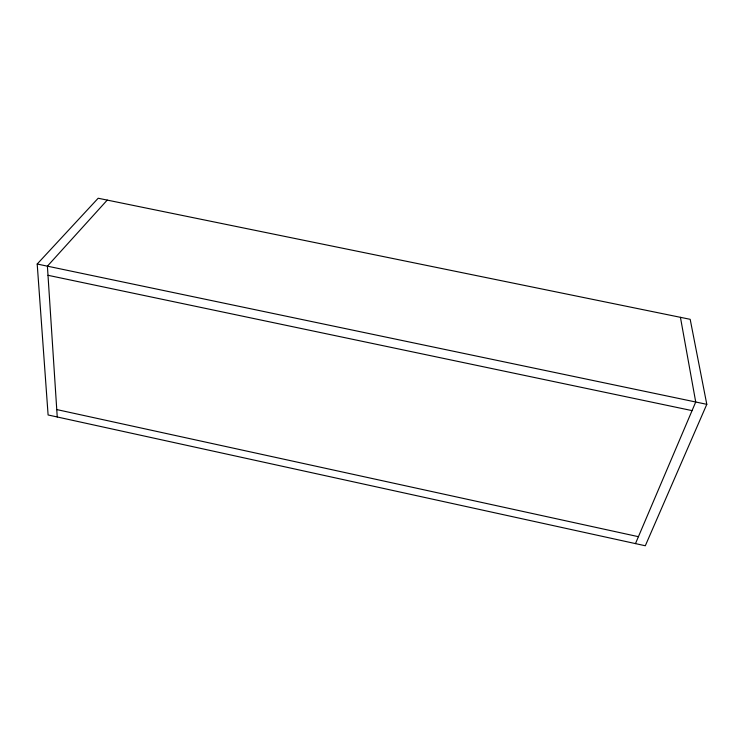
<?xml version="1.0" encoding="UTF-8"?>
<svg xmlns="http://www.w3.org/2000/svg" width="744" height="744" viewBox="0 0 744 744"><rect width="100%" height="100%" fill="white"/><g stroke="black" fill="none" stroke-linecap="round" stroke-linejoin="round"><path stroke-width="1.12" d="M635.469 543.613L695.724 402.002L680.435 317.325M706.8 404.327L645.308 545.761L48.1 414.975L37.2 264.027L98.171 198.239L690.181 319.316L706.8 404.327L37.2 264.027M107.238 200.09L47.402 266.166L57.242 416.975M47.997 275.299L692.06 410.614M56.758 409.572L638.417 536.684"/></g></svg>
